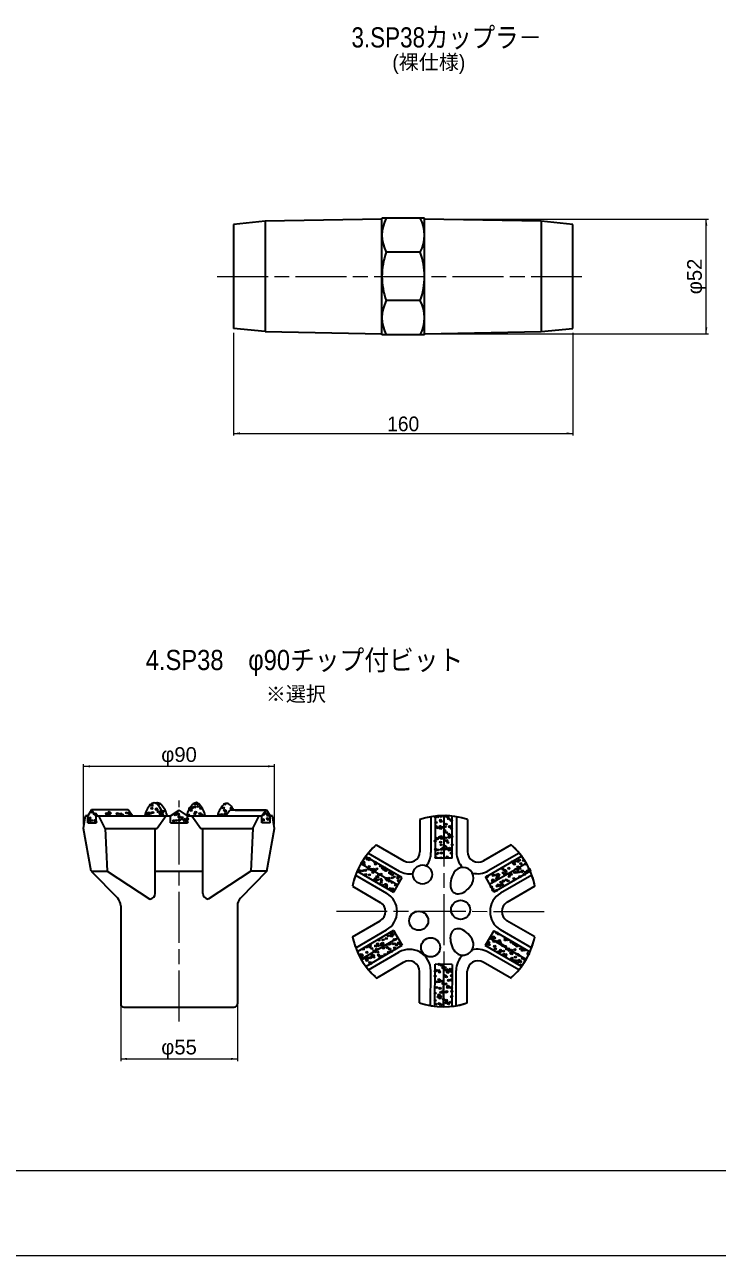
# Model space of a CAD drawing. Units: millimetres at full size, sheet at 1:2; details may follow other scales. Extents: x 10540 to 12220, y 374 to 1562.
# Drawn here: x 11330 to 11656, y 374 to 953 of the extents above; entities that cross this region are included whole.
import ezdxf
from ezdxf.enums import TextEntityAlignment as Align

# ---------------------------------------------------------------- set-up
doc = ezdxf.new("R2010")
doc.units = ezdxf.units.MM
doc.header["$LTSCALE"] = 2
doc.header["$PDMODE"] = 32
doc.header["$PDSIZE"] = 1
doc.linetypes.add('CHAIN', pattern=[18.5, 12, -1.5, 3.5, -1.5])
for name, color, linetype, lineweight in [('1外形線', 7, 'Continuous', 35), ('2細い実線', 3, 'Continuous', 13), ('4中心線', 1, 'CHAIN', 15), ('6寸法線', 4, 'Continuous', 13), ('7 枠・タイトル', 7, 'Continuous', 13)]:
    doc.layers.add(name, color=color, linetype=linetype, lineweight=lineweight)
doc.styles.add('ＭＳ Ｐゴシック', font='')
doc.styles.get('ＭＳ Ｐゴシック').set_extended_font_data('MS PGothic')

# ---------------------------------------------------------------- blocks, each defined once
blk = doc.blocks.new('filled_arrow')
at = {"color": 0, "linetype": 'Continuous', "lineweight": -2}
blk.add_solid([(7.5, 1.25), (0, 0), (7.5, -1.25)], dxfattribs=at)

msp = doc.modelspace()

# ---------------------------------------------------------------- linework, layer by layer
at = {"layer": '1外形線'}
for p, q in [((11443.12, 860.755), (11428.12, 859.255)), ((11428.12, 859.255), (11428.12, 810.255)), ((11498.12, 861.755), (11443.12, 860.755)), ((11443.12, 860.755), (11443.12, 834.755)), ((11498.12, 807.255), (11498.12, 862.255)), ((11518.12, 862.255), (11498.12, 862.255)), ((11518.12, 807.255), (11518.12, 862.255)), ((11573.12, 860.755), (11518.12, 861.755)), ((11573.12, 860.755), (11573.12, 808.755)), ((11588.12, 859.255), (11573.12, 860.755)), ((11588.12, 810.255), (11588.12, 859.255)), ((11443.12, 853.755), (11443.12, 808.755)), ((11516.12, 846.146), (11500.12, 846.146)), ((11516.12, 846.146), (11500.12, 846.146)), ((11516.12, 823.364), (11500.12, 823.364)), ((11443.12, 808.755), (11428.12, 810.255)), ((11443.12, 808.755), (11498.12, 807.755)), ((11518.12, 807.255), (11498.12, 807.255)), ((11518.12, 807.755), (11573.12, 808.755)), ((11573.12, 808.755), (11588.12, 810.255)), ((11357.465, 574.694), (11358.356, 580.694)), ((11358.356, 580.694), (11359.455, 580.694)), ((11358.356, 580.694), (11359.455, 580.694)), ((11359.455, 580.694), (11358.356, 580.694)), ((11361.255, 583.494), (11359.455, 580.694)), ((11359.455, 577.494), (11359.455, 580.694)), ((11361.255, 583.494), (11363.451, 580.694)), ((11378.555, 583.494), (11361.26, 583.494)), ((11363.451, 580.694), (11398.465, 580.694)), ((11363.451, 577.494), (11363.451, 580.694)), ((11367.71, 574.694), (11364.701, 580.694)), ((11367.71, 574.694), (11364.701, 580.694)), ((11374.342, 580.694), (11398.465, 580.694)), ((11380.566, 580.694), (11378.555, 583.494)), ((11396.465, 580.694), (11392.208, 574.694)), ((11398.465, 580.694), (11402.465, 583.474)), ((11398.465, 577.494), (11398.465, 580.694)), ((11406.465, 580.694), (11402.465, 583.474)), ((11406.465, 580.694), (11430.588, 580.694)), ((11406.465, 577.494), (11406.465, 580.694)), ((11406.465, 580.694), (11441.479, 580.694)), ((11408.465, 580.694), (11412.722, 574.694)), ((11424.368, 580.694), (11426.364, 583.474)), ((11443.66, 583.474), (11426.364, 583.474)), ((11428.931, 583.474), (11443.66, 583.474)), ((11434.585, 580.694), (11435.684, 580.694)), ((11434.585, 580.694), (11435.684, 580.694)), ((11437.221, 574.694), (11440.229, 580.694)), ((11437.221, 574.694), (11440.229, 580.694)), ((11443.675, 583.494), (11441.479, 580.694)), ((11441.479, 577.494), (11441.479, 580.694)), ((11443.675, 583.494), (11445.475, 580.694)), ((11446.575, 580.694), (11445.475, 580.694)), ((11446.575, 580.694), (11445.475, 580.694)), ((11445.475, 577.494), (11445.475, 580.694)), ((11445.475, 580.694), (11446.575, 580.694)), ((11447.465, 574.694), (11446.575, 580.694)), ((11521.218, 580.277), (11521.218, 563.409)), ((11523.218, 580.566), (11523.218, 560.796)), ((11527.218, 580.795), (11527.229, 560.796)), ((11531.218, 560.796), (11531.218, 580.566)), ((11533.218, 580.277), (11533.218, 563.481)), ((11361.115, 554.694), (11357.465, 574.694)), ((11359.455, 577.494), (11363.451, 577.494)), ((11367.71, 574.694), (11368.583, 554.694)), ((11367.71, 574.694), (11392.208, 574.694)), ((11391.215, 544.196), (11391.215, 574.694)), ((11398.465, 577.494), (11406.465, 577.494)), ((11412.722, 574.694), (11437.221, 574.694)), ((11413.715, 544.196), (11413.715, 574.694)), ((11437.221, 574.694), (11436.347, 554.694)), ((11445.475, 577.494), (11441.479, 577.494)), ((11443.815, 554.694), (11447.465, 574.694)), ((11515.968, 578.938), (11515.968, 563.842)), ((11538.468, 578.938), (11538.468, 563.914)), ((11491.646, 563.162), (11506.218, 554.749)), ((11495.431, 567.039), (11508.468, 559.512)), ((11558.961, 567.086), (11545.968, 559.584)), ((11562.746, 563.208), (11548.218, 554.821)), ((11488.229, 558.279), (11505.55, 548.279)), ((11507.55, 551.743), (11490.428, 561.629)), ((11531.218, 560.796), (11523.218, 560.796)), ((11546.843, 551.79), (11563.964, 561.675)), ((11566.163, 558.326), (11548.843, 548.326)), ((11361.115, 554.694), (11368.583, 554.694)), ((11361.115, 554.694), (11373.549, 541.91)), ((11368.583, 554.694), (11388.716, 541.542)), ((11391.215, 554.694), (11413.715, 554.694)), ((11436.327, 554.694), (11416.214, 541.542)), ((11443.815, 554.694), (11431.381, 541.91)), ((11443.815, 554.694), (11436.347, 554.694)), ((11485.646, 552.77), (11500.27, 544.327)), ((11486.428, 554.701), (11503.55, 544.815)), ((11507.55, 551.743), (11503.55, 544.815)), ((11546.843, 551.79), (11550.843, 544.862)), ((11567.964, 554.747), (11550.843, 544.862)), ((11568.746, 552.816), (11554.042, 544.327)), ((11484.181, 547.554), (11497.272, 539.996)), ((11570.211, 547.6), (11557.04, 539.996)), ((11374.965, 538.424), (11374.965, 492.194)), ((11374.965, 538.424), (11374.965, 492.194)), ((11429.965, 538.424), (11429.965, 492.194)), ((11484.285, 523.766), (11497.29, 531.346)), ((11570.107, 523.719), (11557.023, 531.346)), ((11485.771, 518.556), (11500.306, 527.027)), ((11503.578, 526.692), (11486.498, 516.737)), ((11488.314, 513.165), (11505.593, 523.236)), ((11503.578, 526.692), (11507.607, 519.781)), ((11550.814, 526.647), (11546.786, 519.735)), ((11566.078, 513.119), (11548.799, 523.19)), ((11550.814, 526.646), (11567.895, 516.69)), ((11568.621, 518.509), (11554.007, 527.027)), ((11490.526, 509.825), (11507.607, 519.781)), ((11491.814, 508.188), (11506.067, 516.496)), ((11563.866, 509.779), (11546.786, 519.735)), ((11562.578, 508.142), (11548.139, 516.557)), ((11495.615, 504.327), (11508.333, 511.74)), ((11523.097, 491.041), (11523.178, 510.812)), ((11531.144, 510.779), (11523.144, 510.812)), ((11527.175, 490.796), (11527.223, 510.795)), ((11531.144, 510.779), (11531.097, 491.008)), ((11559.129, 504.075), (11545.87, 511.804)), ((11515.791, 492.699), (11515.851, 507.399)), ((11521.035, 491.339), (11521.103, 507.815)), ((11533.035, 491.289), (11533.104, 507.959)), ((11538.291, 492.607), (11538.352, 507.504)), ((11376.465, 490.694), (11428.465, 490.694))]:
    msp.add_line(p, q, dxfattribs=at)
for centre in [(11517.215, 553.111), (11535.193, 536.475), (11515.441, 531.322), (11521.05, 518.792)]:
    msp.add_circle(centre, 4.5, dxfattribs=at)
for centre, radius, start, end in [((11515.339, 854.2), 17.219, 152.11024, 207.88976), ((11500.901, 854.2), 17.219, 332.11024, 27.88976), ((11531.558, 834.755), 33.438, 160.08312, 199.91688), ((11484.682, 834.755), 33.438, 340.08312, 19.91688), ((11515.339, 815.31), 17.219, 152.11024, 207.88976), ((11500.901, 815.31), 17.219, 332.11024, 27.88976), ((11396.137, 578.906), 10, 134.72596, 169.69931), ((11390.687, 584.794), 2, 37.46908, 142.53092), ((11392.462, 584.794), 2, 37.46908, 116.3317), ((11385.238, 578.906), 10, 24.31832, 45.27404), ((11385.238, 578.906), 10, 10.30069, 45.27404), ((11387.012, 578.906), 10, 10.30069, 45.27404), ((11415.915, 578.906), 10, 134.72596, 168.30909), ((11410.465, 584.794), 2, 37.46908, 142.53092), ((11410.465, 584.794), 2, 46.56746, 133.43254), ((11405.015, 578.906), 10, 10.30069, 45.27404), ((11430.366, 578.668), 10, 134.72596, 168.30909), ((11424.916, 584.556), 2, 37.46908, 142.53092), ((11419.466, 578.668), 10, 28.72441, 45.27404), ((11527.218, 545.795), 35, 71.25066, 108.74934), ((11527.218, 545.795), 35, 72.95921, 107.04079), ((11518.508, 540.725), 35, 131.25066, 168.74934), ((11518.508, 540.725), 35, 132.95921, 167.04079), ((11510.968, 563.842), 5, 240, 0), ((11511.218, 563.409), 10, 321.70871, 0), ((11543.218, 563.481), 10, 180, 225.02106), ((11543.468, 563.914), 5, 180, 300), ((11535.884, 540.771), 35, 11.25066, 48.74934), ((11535.884, 540.771), 35, 12.95921, 47.04079), ((11511.218, 563.409), 10, 240, 278.71772), ((11536.325, 551.411), 5, 329.74905, 149.74905), ((11543.218, 563.481), 10, 255.5208, 300), ((11369.965, 538.424), 5, 0, 44.20456), ((11388.639, 544.119), 2.578, 271.72383, 1.72383), ((11416.291, 544.119), 2.578, 178.27617, 268.27617), ((11434.965, 538.424), 5, 135.79544, 180), ((11494.772, 535.666), 5, 300.23612, 60), ((11495.27, 535.667), 10, 300.23612, 60), ((11559.042, 535.667), 10, 120, 239.76388), ((11559.54, 535.666), 5, 120, 239.76388), ((11518.584, 530.736), 35, 191.48678, 228.98546), ((11518.584, 530.736), 35, 193.19533, 227.27691), ((11536.261, 520.143), 5, 210.01483, 30.01483), ((11535.808, 530.689), 35, 311.01454, 348.51322), ((11535.808, 530.689), 35, 312.72309, 346.80467), ((11511.103, 507.856), 10, 359.76388, 120.23612), ((11543.104, 507.918), 10, 59.76388, 104.73919), ((11510.851, 507.42), 5, 359.76388, 120.23612), ((11543.104, 507.918), 10, 133.73577, 179.76388), ((11543.352, 507.484), 5, 59.76388, 179.76388), ((11527.177, 525.796), 35, 251.01454, 288.51322), ((11376.465, 492.194), 1.5, 180, 270), ((11428.465, 492.194), 1.5, 270, 0), ((11527.177, 525.796), 35, 252.72309, 286.80467)]:
    msp.add_arc(centre, radius, start, end, dxfattribs=at)
for centre, major_axis in [((11536.325, 551.411), (4.086, 7.006)), ((11536.261, 520.143), (4.057, -7.022))]:
    msp.add_ellipse(centre, major_axis=major_axis, ratio=0.616523, start_param=1.5707963, end_param=4.712389, dxfattribs=at)
at = {"layer": '2細い実線'}
for p in [(11389.008, 585.833), (11389.684, 585.689), (11392.018, 586.735), (11392.861, 586.198), (11410.163, 586.265), (11410.703, 586.769), (11411.546, 586.232), (11411.556, 585.095), (11424.003, 586.254), (11360.143, 579.187), (11360.451, 579.722), (11361.536, 582.424), (11362.492, 581.67), (11363.03, 581.701), (11363.335, 581.133), (11368.265, 581.767), (11368.72, 581.682), (11369.539, 582.355), (11369.563, 581.144), (11369.907, 582.018), (11373.381, 581.743), (11374.948, 581.693), (11375.792, 581.156), (11377.66, 582.178), (11378.783, 581.937), (11379.255, 580.842), (11387.355, 581.909), (11387.405, 581.716), (11388.248, 581.178), (11388.396, 582.046), (11389.134, 581.98), (11389.669, 584.252), (11390.022, 582.26), (11391.675, 583.865), (11391.831, 584.049), (11392.043, 583.527), (11392.738, 582.617), (11393.633, 581.727), (11393.78, 582.754), (11393.783, 581.933), (11394.476, 581.19), (11394.536, 582.174), (11395.405, 582.968), (11400.705, 581.201), (11401.786, 581.864), (11402.155, 581.526), (11402.475, 580.366), (11403.741, 579.267), (11403.895, 579.932), (11406.391, 579.236), (11406.933, 581.212), (11407.585, 584.286), (11407.799, 583.62), (11408.167, 583.282), (11408.354, 584.286), (11408.889, 584.744), (11409.907, 581.687), (11409.93, 584.881), (11410.289, 582.411), (11412.318, 581.761), (11412.701, 584.262), (11413.161, 581.224), (11421.5, 581.226), (11422.541, 581.363), (11423.338, 584.523), (11423.922, 583.374), (11424.167, 581.577), (11424.291, 583.036), (11424.774, 581.784), (11427.039, 584.32), (11442.155, 581.196), (11443.459, 581.818), (11444.145, 579.372), (11444.303, 581.28), (11444.333, 580.882), (11444.878, 579.125), (11523.354, 580.105), (11524.395, 580.242), (11526.021, 580.456), (11528.252, 580.617), (11528.317, 580.643), (11529.161, 580.106), (11529.574, 579.33), (11360.437, 578.365), (11361.478, 578.502), (11363.104, 578.716), (11363.156, 577.847), (11399.897, 578.387), (11399.966, 578.391), (11401.007, 578.528), (11402.633, 578.742), (11405.013, 578.363), (11405.35, 579.099), (11405.886, 578.108), (11406.254, 577.77), (11441.921, 579.031), (11442.162, 578.767), (11444.514, 579.034), (11523.562, 577.575), (11523.704, 575.624), (11524.548, 575.087), (11525.198, 575.169), (11525.552, 575.75), (11525.673, 578.639), (11525.799, 574.785), (11525.921, 575.413), (11525.969, 578.161), (11526.239, 575.306), (11527.661, 573.818), (11527.865, 575.52), (11528.378, 576.764), (11529.933, 575.635), (11530.582, 575.878), (11530.776, 575.098), (11530.79, 578.614), (11530.916, 574.761), (11523.228, 568.862), (11523.639, 570.239), (11524.008, 569.901), (11524.325, 569.876), (11525.32, 570.616), (11525.748, 568.307), (11525.925, 570.932), (11526.163, 570.078), (11527.042, 570.234), (11527.584, 573.152), (11528.083, 570.371), (11528.504, 572.91), (11528.63, 569.056), (11529.199, 568.144), (11529.652, 571.994), (11529.709, 570.585), (11530.02, 571.656), (11531.042, 570.907), (11523.354, 565.008), (11523.502, 564.589), (11523.835, 562.795), (11524.543, 564.727), (11524.586, 563.125), (11526.051, 567.078), (11526.169, 564.941), (11526.177, 563.224), (11526.935, 565.608), (11527.739, 566.483), (11527.778, 565.07), (11528.107, 566.145), (11528.756, 565.203), (11528.886, 565.298), (11529.847, 564.55), (11529.927, 565.435), (11530.814, 563.136), (11531.168, 567.053), (11488.832, 558.049), (11489.562, 558.83), (11489.674, 557.775), (11491.18, 560.531), (11491.201, 560.337), (11491.665, 555.95), (11491.974, 560.681), (11492.024, 559.994), (11492.1, 556.827), (11492.242, 560.474), (11494.797, 558.897), (11495.06, 558.06), (11497.501, 557.022), (11498.429, 556.11), (11499.47, 556.247), (11523.48, 561.154), (11525.826, 560.971), (11528.882, 561.349), (11557.936, 555.991), (11559.492, 558.971), (11560.182, 558.548), (11560.514, 557.969), (11560.533, 559.108), (11562.159, 559.322), (11562.172, 556.723), (11562.541, 556.386), (11562.926, 559.82), (11563.052, 555.966), (11563.571, 558.184), (11564.875, 559.68), (11565.749, 558.036), (11487.411, 554.975), (11487.662, 554.693), (11488.703, 554.83), (11489.688, 554.976), (11490.329, 555.044), (11490.447, 553.04), (11492.034, 555.613), (11492.226, 552.973), (11492.796, 555.523), (11493.045, 555.401), (11493.639, 554.986), (11493.774, 554.018), (11494.086, 555.538), (11494.411, 550.515), (11494.889, 550.466), (11494.923, 555.043), (11495.049, 551.19), (11495.712, 555.753), (11495.764, 552.194), (11495.93, 550.603), (11496.133, 551.856), (11496.675, 553.052), (11497.556, 550.817), (11497.627, 553.168), (11497.873, 550.262), (11499.024, 555.535), (11499.786, 555.774), (11499.867, 554.997), (11500.039, 555.019), (11500.165, 551.165), (11500.273, 551.175), (11500.639, 550.526), (11501.314, 551.312), (11501.777, 553.95), (11502.145, 553.612), (11502.863, 553.235), (11502.904, 553.063), (11502.94, 551.526), (11503.885, 552.017), (11505.567, 551.36), (11505.656, 551.883), (11505.876, 550.193), (11506.697, 552.02), (11547.425, 551.876), (11547.852, 552.26), (11550.148, 553.213), (11550.465, 550.617), (11550.517, 552.875), (11550.569, 552.618), (11551.61, 552.755), (11552.257, 551.281), (11552.73, 553.154), (11552.826, 552.07), (11553.236, 552.969), (11555.079, 555.636), (11555.238, 553.921), (11555.922, 555.099), (11555.952, 553.327), (11556.16, 554.968), (11556.529, 554.63), (11556.694, 550.628), (11556.993, 553.464), (11558.062, 552.137), (11558.269, 553.036), (11558.619, 553.678), (11558.958, 553.165), (11560.259, 551.212), (11560.628, 550.874), (11560.64, 554.115), (11561.307, 555.648), (11561.336, 554.035), (11562.15, 555.11), (11562.377, 554.172), (11563.178, 552.112), (11564.003, 554.387), (11564.281, 554.791), (11565.186, 553.176), (11565.875, 554.182), (11566.719, 554.744), (11567.535, 555.659), (11567.76, 554.881), (11495.254, 549.978), (11497.753, 549.314), (11498.291, 548.043), (11499.864, 548.438), (11500.232, 548.1), (11500.291, 547.311), (11501.483, 549.989), (11501.972, 546.506), (11502.117, 546.239), (11502.989, 549.381), (11503.115, 545.528), (11503.158, 546.376), (11504.519, 548.055), (11506.245, 549.855), (11549.696, 547.325), (11550.248, 550.092), (11550.344, 545.769), (11550.374, 546.238), (11551.309, 550.08), (11552.081, 545.609), (11552.413, 547.682), (11552.952, 548.217), (11553.454, 547.819), (11554.247, 549.456), (11554.345, 548.145), (11554.616, 549.119), (11555.08, 548.033), (11555.364, 550.067), (11557.537, 550.091), (11496.68, 522.297), (11498.635, 522.339), (11500.139, 522.991), (11501.047, 524.19), (11502.323, 524.39), (11502.487, 525.474), (11502.692, 524.053), (11503.331, 524.937), (11503.745, 526.259), (11503.871, 522.406), (11504.432, 522.458), (11548.149, 521.23), (11549.965, 523.082), (11550.694, 523.654), (11550.865, 521.587), (11551.063, 523.316), (11551.13, 523.116), (11551.906, 521.724), (11552.313, 525.565), (11552.803, 521.721), (11553.157, 525.027), (11553.532, 521.938), (11553.834, 521.241), (11556.193, 523.093), (11556.246, 523.092), (11556.249, 522.296), (11557.29, 522.433), (11559.07, 521.308), (11488.386, 515.368), (11489.297, 517.96), (11490.844, 518.863), (11490.948, 516.44), (11492.407, 518.948), (11492.469, 519.078), (11492.489, 519.906), (11493.261, 515.435), (11493.36, 518.291), (11494.398, 517.123), (11494.767, 516.786), (11495.186, 519.435), (11495.526, 517.972), (11496.057, 520.36), (11496.183, 516.507), (11496.227, 519.572), (11497.853, 519.786), (11497.874, 520.454), (11498.42, 520.703), (11498.718, 519.917), (11498.761, 518.485), (11499.489, 515.446), (11500.41, 518.879), (11500.57, 520.144), (11500.779, 518.541), (11501.173, 520.336), (11501.299, 516.482), (11501.611, 520.281), (11501.754, 517.983), (11502.519, 516.947), (11503.237, 520.495), (11503.997, 518.552), (11504.102, 520.466), (11504.946, 519.928), (11505.953, 520.853), (11506.422, 520.634), (11506.575, 520.531), (11506.791, 520.296), (11547.7, 520.545), (11548.433, 521.046), (11548.544, 520.008), (11551.256, 519.263), (11551.58, 518.073), (11552.709, 516.652), (11553.75, 516.789), (11553.929, 520.556), (11553.96, 517.387), (11554.772, 520.019), (11554.794, 519.897), (11555.162, 519.56), (11555.376, 517.003), (11555.544, 515.548), (11556.372, 519.238), (11556.498, 515.384), (11556.902, 517.965), (11557.808, 518.085), (11558.093, 517.36), (11558.893, 516.141), (11559.134, 517.497), (11559.196, 517.454), (11559.262, 515.803), (11560.157, 520.568), (11560.76, 517.712), (11561, 520.03), (11561.772, 515.559), (11561.774, 519.433), (11561.9, 515.579), (11563.477, 518.069), (11564.037, 518.096), (11564.312, 517.43), (11564.518, 518.206), (11564.905, 517.896), (11565.274, 517.559), (11567.014, 515.964), (11567.135, 515.646), (11487.876, 514.886), (11488.369, 514.462), (11488.754, 515.03), (11488.93, 513.433), (11490.494, 513.436), (11490.912, 512.952), (11491.074, 512.586), (11491.646, 513.791), (11492.485, 511.612), (11492.687, 513.928), (11492.854, 511.274), (11493.486, 514.437), (11494.105, 514.898), (11494.313, 514.142), (11496.507, 515.191), (11497.03, 514.5), (11498.071, 514.637), (11525.101, 510.783), (11526.018, 510.483), (11526.861, 509.946), (11556.387, 515.011), (11559.322, 513.601), (11559.424, 513.077), (11559.937, 512.425), (11560.978, 512.562), (11561.002, 514.209), (11562.026, 511.725), (11562.604, 512.776), (11562.616, 515.022), (11562.992, 512.385), (11563.361, 512.047), (11563.388, 510.551), (11564.438, 513.576), (11565.321, 513.134), (11565.652, 513.088), (11523.188, 505.271), (11523.293, 507.601), (11523.669, 508), (11524.919, 507.815), (11525.244, 507.203), (11526.841, 509.188), (11527.633, 505.475), (11527.636, 508.172), (11527.941, 509.273), (11528.067, 505.42), (11528.476, 504.938), (11528.677, 508.309), (11528.832, 507.364), (11529.2, 507.027), (11529.897, 508.012), (11530.303, 508.523), (11530.646, 507.398), (11530.94, 505.432), (11523.863, 499.918), (11524.096, 502.528), (11524.928, 503.677), (11525.137, 502.665), (11525.284, 502.992), (11525.37, 503.35), (11525.496, 499.496), (11526.763, 502.879), (11526.9, 497.984), (11526.919, 501.853), (11527.287, 501.515), (11528.193, 501.566), (11529.027, 499.921), (11529.248, 500.467), (11529.48, 503.237), (11530.092, 499.93), (11530.521, 503.374), (11530.772, 503.544), (11530.898, 499.691), (11531.018, 498.096), (11523.21, 493.792), (11523.224, 497.235), (11524.635, 495.447), (11525.006, 496.341), (11525.068, 492.299), (11525.374, 496.003), (11525.479, 494.91), (11525.622, 495.642), (11525.94, 497.593), (11526.981, 497.73), (11527.114, 494.409), (11527.784, 492.657), (11528.319, 497.712), (11528.445, 493.859), (11528.515, 492.976), (11528.607, 497.944), (11528.825, 492.794), (11529.105, 492.585), (11529.474, 492.247), (11530.451, 493.008), (11530.864, 495.459), (11531.024, 495.837), (11523.442, 492.085), (11525.748, 491.789)]:
    msp.add_point(p, dxfattribs=at)
at = {"layer": '4中心線'}
for p, q in [((11420.434, 834.755), (11592.317, 834.755)), ((11402.465, 483.875), (11402.465, 588.003)), ((11527.223, 580.795), (11527.223, 490.795)), ((11476.628, 535.9), (11576.311, 535.694))]:
    msp.add_line(p, q, dxfattribs=at)
at = {"layer": '6寸法線'}
for p, q in [((11520.12, 861.737), (11651.982, 861.737)), ((11650.982, 807.755), (11650.982, 861.737)), ((11428.12, 808.255), (11428.12, 759.811)), ((11520.12, 807.755), (11651.982, 807.755)), ((11588.12, 808.255), (11588.12, 759.811)), ((11428.12, 760.811), (11588.12, 760.811)), ((11357.465, 576.694), (11357.465, 605.048)), ((11357.465, 604.048), (11447.465, 604.048)), ((11447.465, 576.694), (11447.465, 605.048)), ((11374.965, 493.988), (11374.965, 465.274)), ((11429.965, 495.86), (11429.965, 465.274)), ((11374.965, 466.274), (11429.965, 466.274))]:
    msp.add_line(p, q, dxfattribs=at)
at = {"layer": '7 枠・タイトル'}
for p, q in [((10580.486, 413.732), (12180.486, 413.732)), ((10540.486, 373.732), (12220.486, 373.732))]:
    msp.add_line(p, q, dxfattribs=at)

# ---------------------------------------------------------------- block references
at = {"layer": '6寸法線', "xscale": 0.4, "yscale": 0.4}
for p, rotation in [((11650.982, 861.737), 270), ((11650.982, 807.755), 90), ((11588.12, 760.811), 180), ((11447.465, 604.048), 180), ((11429.965, 466.274), 180)]:
    msp.add_blockref('filled_arrow', p, dxfattribs=dict(at, rotation=rotation))
for p in [(11428.12, 760.811), (11357.465, 604.048), (11374.965, 466.274)]:
    msp.add_blockref('filled_arrow', p, dxfattribs=at)

# ---------------------------------------------------------------- texts
at = {"layer": '6寸法線', "style": 'ＭＳ Ｐゴシック', "width": 1.05}
msp.add_text('φ52', height=6.928, rotation=90, dxfattribs=at).set_placement((11645.428, 834.746), align=Align.MIDDLE_CENTER)
at = {"layer": '6寸法線', "style": 'ＭＳ Ｐゴシック'}
msp.add_text('160', height=6.928, dxfattribs=at).set_placement((11508.12, 765.311), align=Align.MIDDLE_CENTER)
at = {"layer": '6寸法線', "style": 'ＭＳ Ｐゴシック', "width": 1.05}
for s, p in [('φ90', (11402.465, 609.602)), ('φ55', (11402.465, 471.828))]:
    msp.add_text(s, height=6.928, dxfattribs=at).set_placement(p, align=Align.MIDDLE_CENTER)
at = {"layer": '7 枠・タイトル', "style": 'ＭＳ Ｐゴシック', "width": 0.85}
msp.add_text('3.SP38カップラ－', height=9.501, dxfattribs=at).set_placement((11573.484, 947.325), align=Align.MIDDLE_RIGHT)
at = {"layer": '7 枠・タイトル', "style": 'ＭＳ Ｐゴシック'}
for s, p in [('(裸仕様)', (11520.188, 935.684)), ('※選択', (11457.537, 638.11))]:
    msp.add_text(s, height=6.928, dxfattribs=at).set_placement(p, align=Align.MIDDLE_CENTER)
at = {"layer": '7 枠・タイトル', "style": 'ＭＳ Ｐゴシック', "width": 0.9}
msp.add_text('4.SP38\u3000φ90チップ付ビット', height=9.501, dxfattribs=at).set_placement((11461.596, 654.126), align=Align.MIDDLE_CENTER)

doc.saveas('drawing.dxf')
